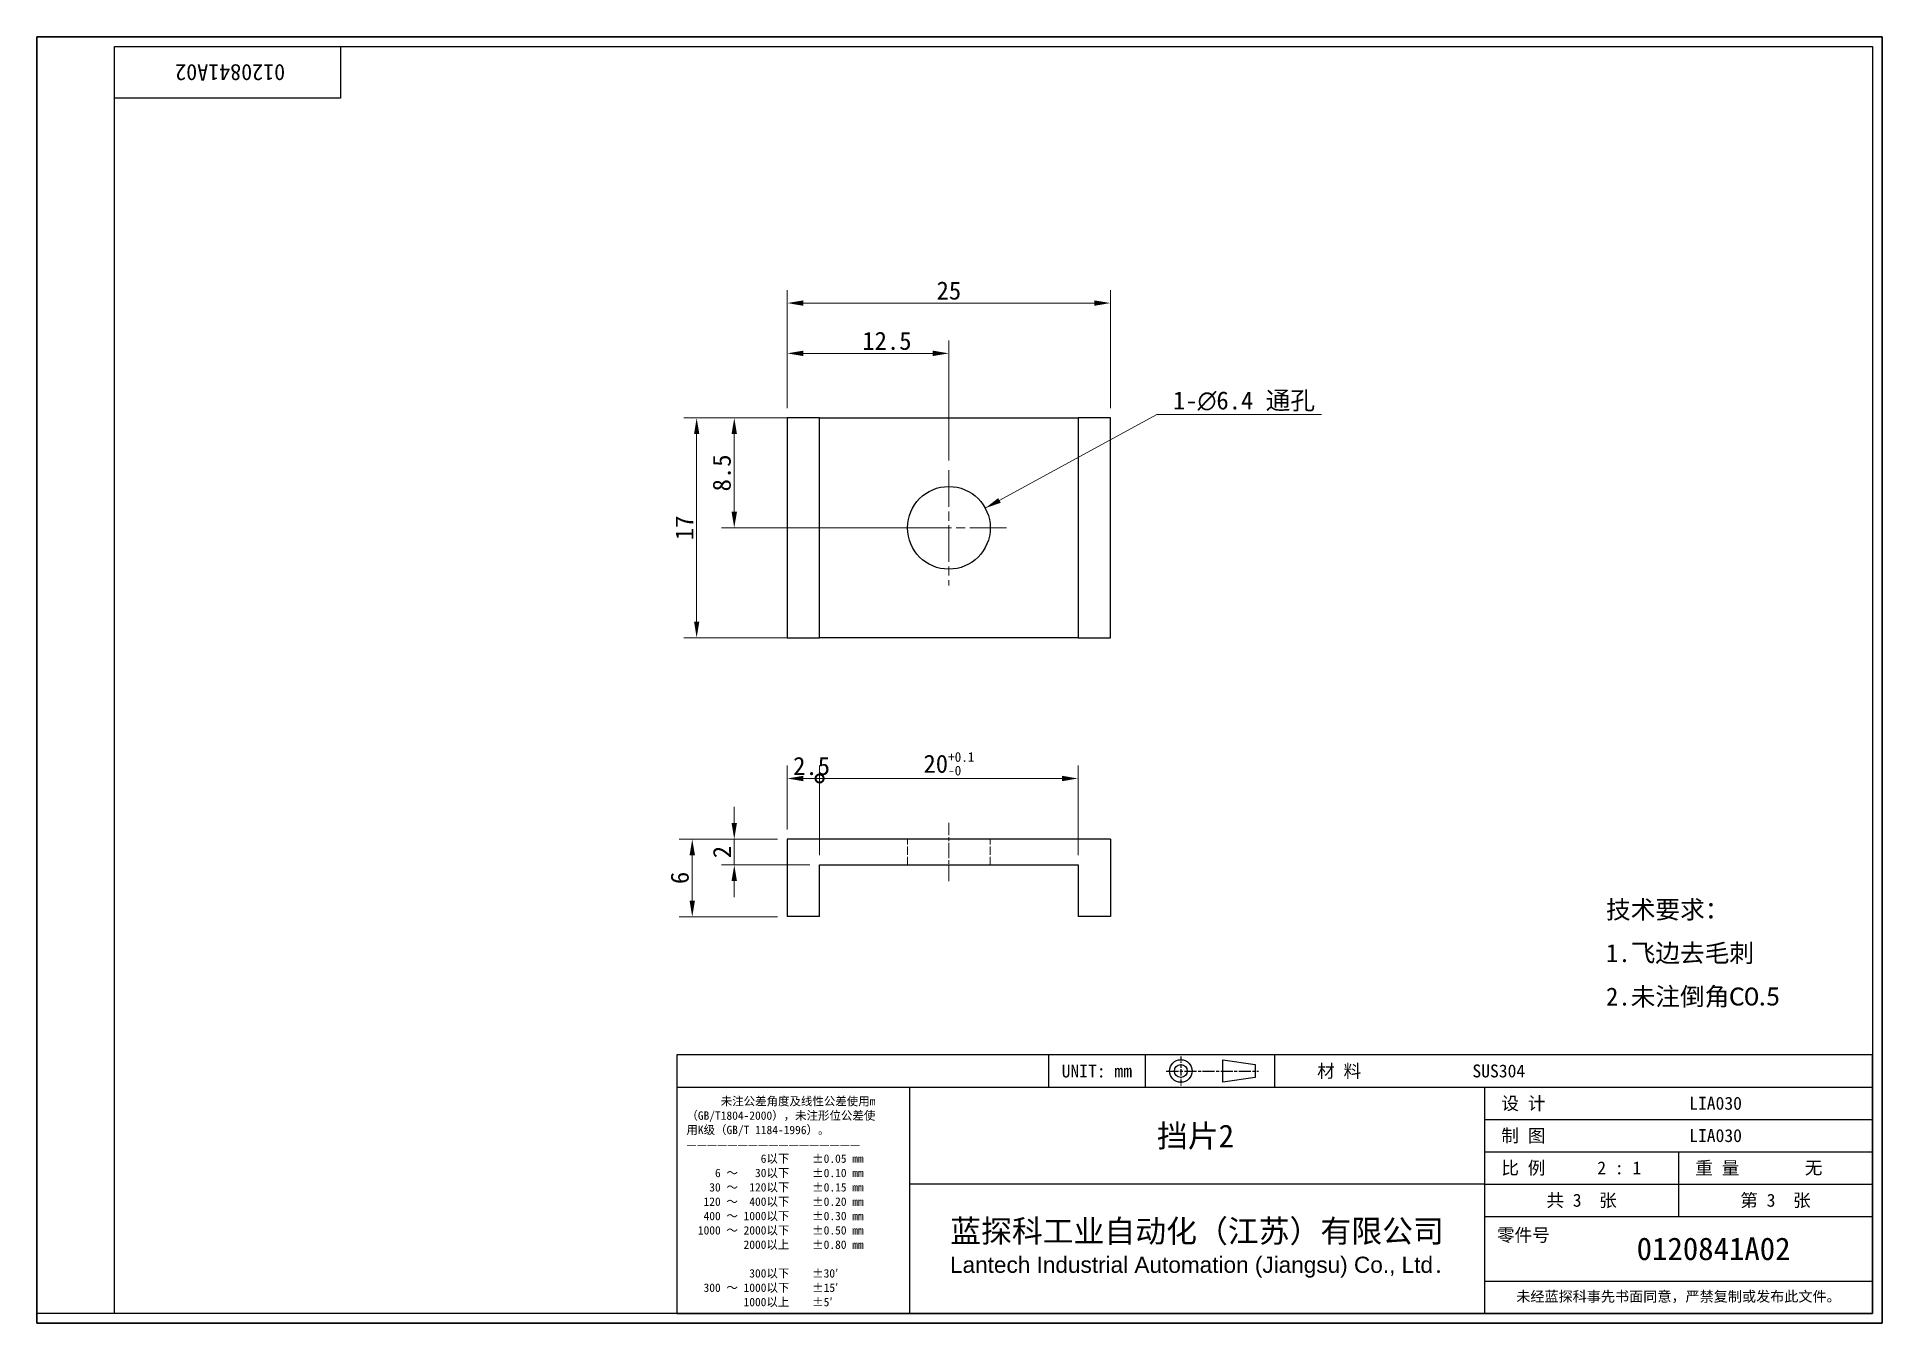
# Model space of a CAD drawing. Header units: millimetres. Extents: x 3 to 146, y 3 to 102.
import ezdxf
from ezdxf.enums import TextEntityAlignment as Align

# ---------------------------------------------------------------- set-up
doc = ezdxf.new("R2010")
doc.units = ezdxf.units.MM
doc.header["$LTSCALE"] = 0.5
doc.linetypes.add('CHAIN', pattern=[0.3543, 0.2362, -0.0295, 0.0591, -0.0295])
doc.linetypes.add('DASHED', pattern=[0.2067, 0.1654, -0.0413])
for name, color, linetype, lineweight in [('1', 7, 'Continuous', 18), ('可见 (ISO)', 7, 'Continuous', 25), ('图框 (ISO)', 7, 'Continuous', 35), ('标题 (ISO)', 7, 'Continuous', 25)]:
    doc.layers.add(name, color=color, linetype=linetype, lineweight=lineweight)
for name, color, linetype, lineweight, true_color in [('中心标记 (ISO)', 1, 'CHAIN', 18, 0xff0000), ('中心线 (ISO)', 1, 'CHAIN', 18, 0xff0000), ('尺寸 (ISO)', 7, 'Continuous', 18, 0x008000), ('符号 (ISO)', 7, 'Continuous', 18, 0x008000), ('隐藏 (ISO)', 5, 'DASHED', 18, 0x0000ff)]:
    doc.layers.add(name, color=color, linetype=linetype, lineweight=lineweight, true_color=true_color)
doc.styles.add('文本样式164', font='SimSun.ttf')
doc.styles.add('文本样式165', font='SimSun.ttf')
doc.styles.add('文本样式74', font='SimSun.ttf')
doc.styles.add('最新国标', font='simfang.ttf')
doc.styles.add('注释文本 (ISO)', font='simfang.ttf')
doc.dimstyles.new('默认 (GB)', dxfattribs={"dimscale": 0.5, "dimtxt": 2.8, "dimasz": 2.5, "dimexe": 2, "dimexo": 1.5, "dimgap": 0.5, "dimtad": 1, "dimtoh": 1, "dimdsep": 46, "dimtxsty": '最新国标', "dimcen": 0.09, "dimdle": 10, "dimclrd": 256, "dimclre": 256, "dimclrt": 256, "dimaunit": 1, "dimadec": 3, "dimazin": 2, "dimtfac": 0.535714, "dimtdec": 3, "dimtmove": 0, "dimatfit": 3, "dimfxl": 0, "dimtolj": 1, "dimlwd": -1, "dimlwe": -1, "dimarcsym": 0})
doc.dimstyles.new('默认 (GB)$7', dxfattribs={"dimscale": 0.5, "dimtxt": 2.8, "dimasz": 2.5, "dimexe": 2, "dimexo": 1.5, "dimgap": 0.5, "dimtad": 1, "dimtoh": 1, "dimdsep": 46, "dimtxsty": '最新国标', "dimcen": 0.09, "dimdle": 10, "dimclrd": 256, "dimclre": 256, "dimclrt": 256, "dimaunit": 1, "dimadec": 3, "dimazin": 2, "dimtfac": 0.535714, "dimtdec": 3, "dimtmove": 0, "dimatfit": 3, "dimfxl": 0, "dimtolj": 1, "dimlwd": -1, "dimlwe": -1, "dimarcsym": 0})

# ---------------------------------------------------------------- blocks, each defined once
blk = doc.blocks.new('图框 最新国标')
at = {"layer": '图框 (ISO)'}
for p, q in [((6, 7), (6, 204.5)), ((6, 204.5), (291.5, 204.5)), ((291.5, 204.5), (291.5, 5.5)), ((6, 7), (6, 5.5)), ((6, 7), (6, 5.5)), ((291.5, 5.5), (6, 5.5))]:
    blk.add_line(p, q, dxfattribs=at)
at = {"layer": '图框 (ISO)', "color": 7, "linetype": 'Continuous', "lineweight": 25}
for p, q in [((18, 203), (290, 203)), ((18, 7), (18, 203)), ((18, 203), (290, 203)), ((53, 203), (53, 195)), ((290, 203), (290, 7)), ((290, 203), (290, 7)), ((53, 195), (18, 195)), ((290, 7), (6, 7)), ((290, 7), (18, 7))]:
    blk.add_line(p, q, dxfattribs=at)
at = {"layer": '图框 (ISO)', "style": '文本样式74'}
blk.add_attdef('零件代号_001', (44.41, 200.25), '', height=2.5, rotation=180, dxfattribs=at)
blk = doc.blocks.new('标题栏 最新国标')
at = {"layer": '标题 (ISO)'}
for p, q in [((381.98, -183.84), (196.98, -183.84)), ((196.98, -183.84), (196.98, -223.84)), ((254.48, -183.84), (254.48, -188.84)), ((269.48, -183.84), (269.48, -188.84)), ((281.48, -188.09), (281.48, -184.59)), ((281.48, -184.59), (286.48, -185.34)), ((286.48, -185.34), (286.48, -187.34)), ((289.48, -183.84), (289.48, -188.84)), ((381.98, -223.84), (381.98, -183.84)), ((383.48, -183.84), (383.48, -225.34)), ((286.48, -187.34), (281.48, -188.09)), ((196.98, -188.84), (381.98, -188.84)), ((232.98, -188.84), (232.98, -223.84)), ((321.98, -188.84), (321.98, -223.84)), ((321.98, -193.84), (381.98, -193.84)), ((321.98, -198.84), (381.98, -198.84)), ((351.98, -198.84), (351.98, -208.84)), ((321.98, -203.84), (232.98, -203.84)), ((321.98, -203.84), (381.98, -203.84)), ((321.98, -208.84), (381.98, -208.84)), ((321.98, -218.84), (381.98, -218.84)), ((196.98, -223.84), (381.98, -223.84)), ((383.48, -225.34), (196.98, -225.34))]:
    blk.add_line(p, q, dxfattribs=at)
at = {"layer": '标题 (ISO)', "linetype": 'CHAIN', "ltscale": 5.000333}
blk.add_line((274.98, -184.09), (274.98, -188.59), dxfattribs=at)
at = {"layer": '标题 (ISO)', "linetype": 'CHAIN', "ltscale": 15.834605}
blk.add_line((272.73, -186.34), (286.98, -186.34), dxfattribs=at)
at = {"layer": '标题 (ISO)'}
for radius in [1.75, 1]:
    blk.add_circle((274.98, -186.34), radius, dxfattribs=at)
at = {"layer": '1', "style": '文本样式164'}
for s, p in [('UNIT: mm', (261.98, -186.34)), ('材 料', (299.48, -186.34)), ('设 计', (327.98, -191.34)), ('制 图', (327.98, -196.34)), ('比 例', (327.98, -201.34)), ('重 量', (357.98, -201.34)), ('共 3  张', (336.98, -206.34)), ('第 3  张', (366.98, -206.34))]:
    blk.add_text(s, height=2, dxfattribs=at).set_placement(p, align=Align.MIDDLE_CENTER)
at = {"layer": '标题 (ISO)', "style": '注释文本 (ISO)'}
for s, insert, char_height, attachment_point, line_spacing_factor in [('\\fSimSun|b0|i0;{\\H1.3000;      未注公差角度及线性公差使用m\\P}\\fSimSun|b0|i0;{\\H1.3000;（GB/T1804-2000），未注形位公差使\\P}\\fSimSun|b0|i0;{\\H1.3000;用K级（GB/T 1184-1996）。\\P}\\fSimSun|b0|i0;{\\H1.3000;—————————————————\\P}\\fSimSun|b0|i0;{\\H1.3000;             6以下    ±0.05 mm\\P}\\fSimSun|b0|i0;{\\H1.3000;     6 ～   30以下    ±0.10 mm\\P}\\fSimSun|b0|i0;{\\H1.3000;    30 ～  120以下    ±0.15 mm\\P}\\fSimSun|b0|i0;{\\H1.3000;   120 ～  400以下    ±0.20 mm\\P}\\fSimSun|b0|i0;{\\H1.3000;   400 ～ 1000以下    ±0.30 mm\\P}\\fSimSun|b0|i0;{\\H1.3000;  1000 ～ 2000以下    ±0.50 mm\\P}\\fSimSun|b0|i0;{\\H1.3000;          2000以上    ±0.80 mm\\P}\\fSimSun|b0|i0;{\\H1.3000;\\P}\\fSimSun|b0|i0;{\\H1.3000;           300以下    ±30′\\P}\\fSimSun|b0|i0;{\\H1.3000;   300 ～ 1000以下    ±15′\\P}\\fSimSun|b0|i0;{\\H1.3000;          1000以上    ±5′}', (198.48, -206.63), 1.3, 4, 1.023913), ('{\\fMicrosoft YaHei|b0|i0|c134|p34;\\H1.75x;蓝探科工业自动化（江苏）有限公司\\P\\fArial|b0|i0|c0|p34;\\H0.71429x;Lantech Industrial Automation (Jiangsu) Co., Ltd\\fFangSong|b0|i0|c134|p49;.\\H1.15195x; }', (277.48, -213.84), 2, 5, 0.978695)]:
    blk.add_mtext(s, dxfattribs=dict(at, insert=insert, char_height=char_height, attachment_point=attachment_point, line_spacing_factor=line_spacing_factor))
at = {"layer": '标题 (ISO)', "attachment_point": 5, "style": '注释文本 (ISO)'}
for s, insert, char_height in [('\\fFangSong|b0|i0;零件号', (327.98, -211.84), 2), ('\\fSimSun|b0|i0;{\\H1.6000;未经蓝探科事先书面同意，严禁复制或发布此文件。}', (351.98, -221.34), 1.6)]:
    blk.add_mtext(s, dxfattribs=dict(at, insert=insert, char_height=char_height))
at = {"layer": '标题 (ISO)'}
for tag, p, height, style in [('材料_001', (320.09, -187.33), 2, '注释文本 (ISO)'), ('设计人_001', (353.63, -192.33), 2, '注释文本 (ISO)'), ('库存编号_001', (271.28, -198.13), 3.5, '文本样式165'), ('设计人_001', (353.63, -197.33), 2, '注释文本 (ISO)'), ('视图比例_001', (339.41, -202.33), 2, '注释文本 (ISO)'), ('质量\\P3;_001', (371.53, -202.3), 2, '注释文本 (ISO)'), ('零件代号_001', (345.51, -215.59), 3.5, '文本样式165')]:
    blk.add_attdef(tag, p, '', height=height, dxfattribs=dict(at, style=style))
blk = doc.blocks.new('*D5')
at = {"layer": 'Defpoints', "color": 0, "transparency": 16777216}
for p in [(73.55, 77.77), (61.05, 72.77), (73.55, 68.72)]:
    blk.add_point(p, dxfattribs=at)
at = {"layer": '尺寸 (ISO)', "color": 116, "true_color": 0x00803f, "transparency": 16777216}
for p, q in [((61.05, 73.52), (61.05, 78.77)), ((73.55, 69.47), (73.55, 78.77)), ((62.3, 77.77), (72.3, 77.77))]:
    blk.add_line(p, q, dxfattribs=at)
for points in [[(62.3, 77.98), (62.3, 77.56), (61.05, 77.77)], [(72.3, 77.98), (72.3, 77.56), (73.55, 77.77)]]:
    blk.add_solid(points, dxfattribs=at)
at = {"layer": '尺寸 (ISO)', "transparency": 16777216, "insert": (68.76, 78.73), "char_height": 1.4, "attachment_point": 5, "style": '最新国标'}
blk.add_mtext('\\A1;12.5', dxfattribs=at)
blk = doc.blocks.new('*D6')
at = {"layer": 'Defpoints', "color": 0, "transparency": 16777216}
for p in [(86.05, 81.66), (61.05, 72.77), (86.05, 72.77)]:
    blk.add_point(p, dxfattribs=at)
at = {"layer": '尺寸 (ISO)', "color": 116, "true_color": 0x00803f, "transparency": 16777216}
for p, q in [((61.05, 73.52), (61.05, 82.66)), ((62.3, 81.66), (84.8, 81.66)), ((86.05, 73.52), (86.05, 82.66))]:
    blk.add_line(p, q, dxfattribs=at)
for points in [[(62.3, 81.87), (62.3, 81.45), (61.05, 81.66)], [(84.8, 81.87), (84.8, 81.45), (86.05, 81.66)]]:
    blk.add_solid(points, dxfattribs=at)
at = {"layer": '尺寸 (ISO)', "transparency": 16777216, "insert": (73.55, 82.62), "char_height": 1.4, "attachment_point": 5, "style": '最新国标'}
blk.add_mtext('\\A1;25', dxfattribs=at)
blk = doc.blocks.new('*D7')
at = {"layer": 'Defpoints', "color": 0, "transparency": 16777216}
for p in [(63.55, 72.77), (56.95, 64.27), (73.55, 64.27)]:
    blk.add_point(p, dxfattribs=at)
at = {"layer": '尺寸 (ISO)', "color": 116, "true_color": 0x00803f, "transparency": 16777216}
for p, q in [((62.8, 72.77), (55.95, 72.77)), ((56.95, 71.52), (56.95, 65.52)), ((72.8, 64.27), (55.95, 64.27))]:
    blk.add_line(p, q, dxfattribs=at)
for points in [[(56.74, 71.52), (57.16, 71.52), (56.95, 72.77)], [(56.74, 65.52), (57.16, 65.52), (56.95, 64.27)]]:
    blk.add_solid(points, dxfattribs=at)
at = {"layer": '尺寸 (ISO)', "transparency": 16777216, "insert": (55.99, 68.52), "char_height": 1.4, "attachment_point": 5, "rotation": 90, "style": '最新国标'}
blk.add_mtext('\\A1;8.5', dxfattribs=at)
blk = doc.blocks.new('_DotSmall')
at = {"color": 0, "linetype": 'ByBlock', "const_width": 0.5}
blk.add_lwpolyline([(-0.0625, 0, 1), (0.0625, 0, 1)], format="xyb", close=True, dxfattribs=at)
blk = doc.blocks.new('*D8')
at = {"layer": 'Defpoints', "color": 0, "transparency": 16777216}
for p in [(63.55, 44.88), (61.05, 40.19), (63.55, 38.19)]:
    blk.add_point(p, dxfattribs=at)
at = {"layer": '尺寸 (ISO)', "color": 116, "true_color": 0x00803f, "transparency": 16777216}
for p, q in [((61.05, 40.94), (61.05, 45.88)), ((63.55, 38.94), (63.55, 45.88)), ((62.3, 44.88), (63.55, 44.88))]:
    blk.add_line(p, q, dxfattribs=at)
blk.add_solid([(62.3, 45.09), (62.3, 44.67), (61.05, 44.88)], dxfattribs=at)
at = {"layer": '尺寸 (ISO)', "color": 116, "true_color": 0x00803f, "transparency": 16777216, "xscale": 1.25, "yscale": 1.25, "zscale": 1.25}
blk.add_blockref('_DotSmall', (63.55, 44.88), dxfattribs=at)
at = {"layer": '尺寸 (ISO)', "transparency": 16777216, "insert": (62.93, 45.84), "char_height": 1.4, "attachment_point": 5, "style": '最新国标'}
blk.add_mtext('\\A1;2.5', dxfattribs=at)
blk = doc.blocks.new('*D10')
at = {"layer": 'Defpoints', "color": 0, "transparency": 16777216}
for p in [(83.55, 44.88), (63.55, 38.19), (83.55, 38.19)]:
    blk.add_point(p, dxfattribs=at)
at = {"layer": '尺寸 (ISO)', "color": 116, "true_color": 0x00803f, "transparency": 16777216}
for p, q in [((63.55, 38.94), (63.55, 45.88)), ((83.55, 38.94), (83.55, 45.88)), ((63.55, 44.88), (82.3, 44.88))]:
    blk.add_line(p, q, dxfattribs=at)
blk.add_solid([(82.3, 45.09), (82.3, 44.67), (83.55, 44.88)], dxfattribs=at)
at = {"layer": '尺寸 (ISO)', "color": 116, "true_color": 0x00803f, "transparency": 16777216, "xscale": 1.25, "yscale": 1.25, "zscale": 1.25, "rotation": 180}
blk.add_blockref('_DotSmall', (63.55, 44.88), dxfattribs=at)
at = {"layer": '尺寸 (ISO)', "transparency": 16777216, "insert": (73.56, 46.02), "char_height": 1.4, "attachment_point": 5, "style": '最新国标'}
blk.add_mtext('\\A1;20{\\H0.75;\\S+0.1^ -0;}', dxfattribs=at)
blk = doc.blocks.new('*D11')
at = {"layer": 'Defpoints', "color": 0, "transparency": 16777216}
for p in [(61.05, 40.19), (56.95, 38.19), (63.55, 38.19)]:
    blk.add_point(p, dxfattribs=at)
at = {"layer": '尺寸 (ISO)', "color": 116, "true_color": 0x00803f, "transparency": 16777216}
for p, q in [((56.95, 41.44), (56.95, 42.69)), ((60.3, 40.19), (55.95, 40.19)), ((56.95, 40.19), (56.95, 38.19)), ((62.8, 38.19), (55.95, 38.19)), ((56.95, 36.94), (56.95, 35.69))]:
    blk.add_line(p, q, dxfattribs=at)
for points in [[(56.74, 41.44), (57.16, 41.44), (56.95, 40.19)], [(56.74, 36.94), (57.16, 36.94), (56.95, 38.19)]]:
    blk.add_solid(points, dxfattribs=at)
at = {"layer": '尺寸 (ISO)', "transparency": 16777216, "insert": (56, 39.19), "char_height": 1.4, "attachment_point": 5, "rotation": 90, "style": '最新国标'}
blk.add_mtext('\\A1;2', dxfattribs=at)
blk = doc.blocks.new('*D12')
at = {"layer": 'Defpoints', "color": 0, "transparency": 16777216}
for p in [(61.05, 40.19), (53.7, 34.19), (61.05, 34.19)]:
    blk.add_point(p, dxfattribs=at)
at = {"layer": '尺寸 (ISO)', "color": 116, "true_color": 0x00803f, "transparency": 16777216}
for p, q in [((60.3, 40.19), (52.7, 40.19)), ((53.7, 38.94), (53.7, 35.44)), ((60.3, 34.19), (52.7, 34.19))]:
    blk.add_line(p, q, dxfattribs=at)
for points in [[(53.49, 38.94), (53.91, 38.94), (53.7, 40.19)], [(53.49, 35.44), (53.91, 35.44), (53.7, 34.19)]]:
    blk.add_solid(points, dxfattribs=at)
at = {"layer": '尺寸 (ISO)', "transparency": 16777216, "insert": (52.74, 37.19), "char_height": 1.4, "attachment_point": 5, "rotation": 90, "style": '最新国标'}
blk.add_mtext('\\A1;6', dxfattribs=at)
blk = doc.blocks.new('*D13')
at = {"layer": 'Defpoints', "color": 0, "transparency": 16777216}
for p in [(63.55, 72.77), (54.04, 55.77), (63.55, 55.77)]:
    blk.add_point(p, dxfattribs=at)
at = {"layer": '尺寸 (ISO)', "color": 116, "true_color": 0x00803f, "transparency": 16777216}
for p, q in [((62.8, 72.77), (53.04, 72.77)), ((54.04, 71.52), (54.04, 57.02)), ((62.8, 55.77), (53.04, 55.77))]:
    blk.add_line(p, q, dxfattribs=at)
for points in [[(53.84, 71.52), (54.25, 71.52), (54.04, 72.77)], [(53.84, 57.02), (54.25, 57.02), (54.04, 55.77)]]:
    blk.add_solid(points, dxfattribs=at)
at = {"layer": '尺寸 (ISO)', "transparency": 16777216, "insert": (53.09, 64.27), "char_height": 1.4, "attachment_point": 5, "rotation": 90, "style": '最新国标'}
blk.add_mtext('\\A1;17', dxfattribs=at)

msp = doc.modelspace()

# ---------------------------------------------------------------- linework, layer by layer
at = {"layer": '中心标记 (ISO)', "ltscale": 23.990969}
for p, q in [((73.553, 68.722), (73.553, 59.822)), ((78.003, 64.272), (69.103, 64.272))]:
    msp.add_line(p, q, dxfattribs=at)
at = {"layer": '中心线 (ISO)', "ltscale": 10.000767}
msp.add_line((73.553, 36.944), (73.553, 41.444), dxfattribs=at)
at = {"layer": '可见 (ISO)'}
for p, q in [((63.553, 72.772), (61.053, 72.772)), ((61.053, 72.772), (61.053, 55.772)), ((63.553, 55.772), (63.553, 72.772)), ((63.553, 72.772), (83.553, 72.772)), ((83.553, 72.772), (83.553, 55.772)), ((86.053, 72.772), (83.553, 72.772)), ((86.053, 55.772), (86.053, 72.772)), ((61.053, 55.772), (63.553, 55.772)), ((83.553, 55.772), (63.553, 55.772)), ((83.553, 55.772), (86.053, 55.772)), ((61.053, 40.194), (61.053, 34.194)), ((86.053, 40.194), (61.053, 40.194)), ((86.053, 40.194), (86.053, 34.194)), ((63.553, 34.194), (63.553, 38.194)), ((63.553, 38.194), (83.553, 38.194)), ((83.553, 38.194), (83.553, 34.194)), ((63.553, 34.194), (61.053, 34.194)), ((86.053, 34.194), (83.553, 34.194))]:
    msp.add_line(p, q, dxfattribs=at)
msp.add_circle((73.553, 64.272), 3.2, dxfattribs=at)
at = {"layer": '隐藏 (ISO)', "ltscale": 7.618686}
for p, q in [((70.353, 38.194), (70.353, 40.194)), ((76.753, 38.194), (76.753, 40.194))]:
    msp.add_line(p, q, dxfattribs=at)

# ---------------------------------------------------------------- block references
at = {"xscale": 0.5, "yscale": 0.5, "zscale": 0.5}
msp.add_blockref('图框 最新国标', (0, 0), dxfattribs=at).add_auto_attribs({'零件代号_001': '0120841A02'})
ref = msp.add_blockref('标题栏 最新国标', (-45.991, 115.422), dxfattribs=dict(xscale=0.5, yscale=0.5, zscale=0.5))
ref.add_attrib('零件代号_001', '0120841A02', (126.763, 7.625), dxfattribs={"layer": '标题 (ISO)', "height": 1.75, "style": '文本样式165'})
ref.add_attrib('库存编号_001', '挡片2', (89.651, 16.355), dxfattribs={"layer": '标题 (ISO)', "height": 1.75, "style": '文本样式165'})
ref.add_attrib('质量\\P3;_001', '无', (139.771, 14.27), dxfattribs={"layer": '标题 (ISO)', "height": 1, "style": '注释文本 (ISO)'})
ref.add_attrib('视图比例_001', '2 : 1', (123.714, 14.259), dxfattribs={"layer": '标题 (ISO)', "height": 1, "style": '注释文本 (ISO)'})
ref.add_attrib('设计人_001', 'LIA030', (130.826, 19.256), dxfattribs={"layer": '标题 (ISO)', "height": 1, "style": '注释文本 (ISO)'})
ref.add_attrib('设计人_001', 'LIA030', (130.826, 16.756), dxfattribs={"layer": '标题 (ISO)', "height": 1, "style": '注释文本 (ISO)'})
ref.add_attrib('材料_001', 'SUS304', (114.056, 21.756), dxfattribs={"layer": '标题 (ISO)', "height": 1, "style": '注释文本 (ISO)'})

# ---------------------------------------------------------------- texts
at = {"layer": '符号 (ISO)', "char_height": 1.4}
for s, insert, width, attachment_point, line_spacing_factor, style in [('1-\\fAIGDT|b0|i0;{\\H1.4000;n}\\fFangSong|b0|i0;{\\H1.4000;6.4 通孔}', (90.894, 73.276), 12.16894, 7, 0.49, '最新国标'), ('\\fFangSong|b0|i0;{\\H1.4000;技术要求：\\P}\\fFangSong|b0|i0;{\\H1.4000;1.飞边去毛刺\\P}\\fFangSong|b0|i0;{\\H1.4000;2.未注倒角}\\fCalibri|b0|i0;{\\H1.4000;C0.5\\P}', (124.392, 31.293), 14.44817, 4, 1.441304, '注释文本 (ISO)')]:
    msp.add_mtext(s, dxfattribs=dict(at, insert=insert, width=width, attachment_point=attachment_point, line_spacing_factor=line_spacing_factor, style=style))

# ---------------------------------------------------------------- dimensions: what is measured, and where the dimension line sits
at = {"layer": '尺寸 (ISO)', "color": 116, "true_color": 0x00803f}
for base, p1, p2, angle, override, picture, middle in [((86.053, 81.663), (61.053, 72.772), (86.053, 72.772), 180, {"dimgap": 0.5, "dimtoh": 0, "dimdec": 2, "dimtol": 0, "dimlim": 0, "dimtp": 0, "dimtm": 0, "dimtdec": 3, "dimtofl": 0, "dimatfit": 1}, '*D6', (73.553, 81.663)), ((73.553, 77.772), (61.053, 72.772), (73.553, 68.722), 180, {"dimgap": 0.5, "dimtoh": 0, "dimdec": 2, "dimtol": 0, "dimlim": 0, "dimtp": 0, "dimtm": 0, "dimtdec": 3, "dimtofl": 0, "dimatfit": 1}, '*D5', (68.765, 77.772)), ((54.044, 55.772), (63.553, 72.772), (63.553, 55.772), 270, {"dimgap": 0.5, "dimtoh": 0, "dimdec": 2, "dimtol": 0, "dimlim": 0, "dimtp": 0, "dimtm": 0, "dimtdec": 3, "dimtofl": 0, "dimatfit": 1}, '*D13', (54.044, 64.272)), ((56.95, 64.272), (63.553, 72.772), (73.553, 64.272), 270, {"dimgap": 0.5, "dimtoh": 0, "dimdec": 2, "dimtol": 0, "dimlim": 0, "dimtp": 0, "dimtm": 0, "dimtdec": 3, "dimtofl": 0, "dimatfit": 1}, '*D7', (56.95, 68.522)), ((63.553, 44.88), (61.053, 40.194), (63.553, 38.194), 180, {"dimgap": 0.5, "dimtoh": 0, "dimdec": 2, "dimblk2": 'DotSmall', "dimsah": 1, "dimdle": 0, "dimtol": 0, "dimlim": 0, "dimtp": 0, "dimtm": 0, "dimtdec": 3, "dimtofl": 1, "dimatfit": 1}, '*D8', (62.928, 44.88)), ((83.553, 44.88), (63.553, 38.194), (83.553, 38.194), 180, {"dimgap": 0.5, "dimtoh": 0, "dimdec": 2, "dimblk1": 'DotSmall', "dimsah": 1, "dimdle": 0, "dimtol": 1, "dimlim": 0, "dimtp": 0.1, "dimtm": 1e-09, "dimtdec": 3, "dimtofl": 0, "dimatfit": 1}, '*D10', (73.558, 44.88)), ((56.95, 38.194), (61.053, 40.194), (63.553, 38.194), 90, {"dimgap": 0.5, "dimtoh": 0, "dimdec": 2, "dimtol": 0, "dimlim": 0, "dimtp": 0, "dimtm": 0, "dimtdec": 3, "dimtofl": 1, "dimatfit": 1}, '*D11', (56.95, 39.194)), ((53.698, 34.194), (61.053, 40.194), (61.053, 34.194), 90, {"dimgap": 0.5, "dimtoh": 0, "dimdec": 2, "dimtol": 0, "dimlim": 0, "dimtp": 0, "dimtm": 0, "dimtdec": 3, "dimtofl": 0, "dimatfit": 1}, '*D12', (53.698, 37.194))]:
    dim = msp.add_linear_dim(base=base, p1=p1, p2=p2, angle=angle, dimstyle='默认 (GB)', override=override, dxfattribs=at)
    dim.commit()
    dim.dimension.update_dxf_attribs({"geometry": picture, "text_midpoint": middle, "dimtype": 160})

# ---------------------------------------------------------------- leaders
at = {"layer": '符号 (ISO)', "annotation_type": 0, "has_hookline": 1, "hookline_direction": 0, "text_width": 11.476}
msp.add_leader([(76.369, 65.793), (89.644, 73.042), (90.894, 73.042)], dimstyle='默认 (GB)$7', override={"dimgap": 0, "dimtad": 1}, dxfattribs=at)

doc.saveas('drawing.dxf')
